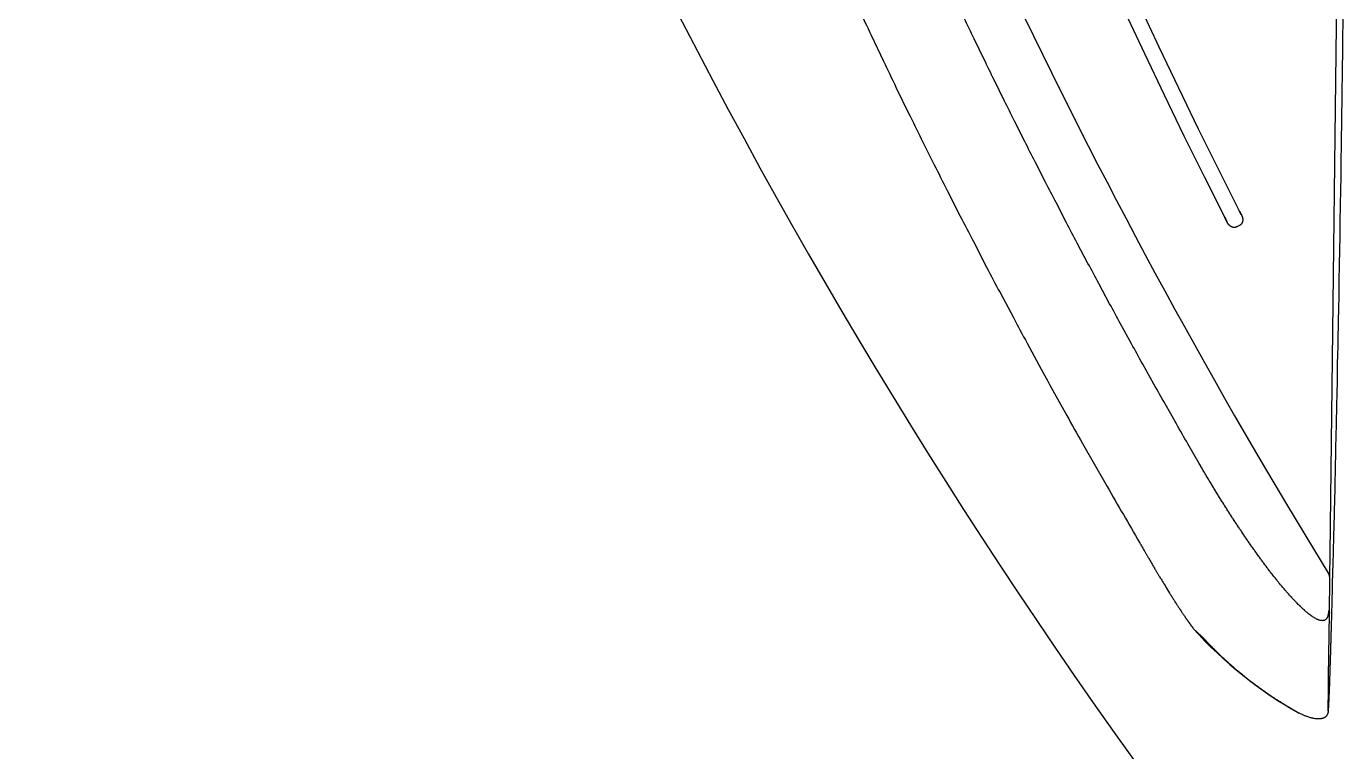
# Model space of a CAD drawing. Extents: x 832 to 912, y 781 to 934.
# Drawn here: x 835.542 to 839.665, y 826.508 to 828.778 of the extents above; entities that cross this region are included whole.
import ezdxf

# ---------------------------------------------------------------- set-up
doc = ezdxf.new("R2010")
doc.units = 0
doc.header["$MEASUREMENT"] = 0
doc.layers.add('1', color=4, linetype='Continuous')
doc.layers.add('DIM', color=3, linetype='Continuous')

# ---------------------------------------------------------------- blocks, each defined once
blk = doc.blocks.new('TRICKLER')
at = {"layer": '1', "linetype": 'Continuous'}
for p, q in [((1.4112, -11.105), (1.5703, -7.7032)), ((0.817, -11.0501), (0.817, -11.0501)), ((1.4079, -11.1776), (1.4112, -11.105)), ((0.8964, -11.1955), (0.905, -11.2109)), ((1.4025, -11.2915), (1.4076, -11.1826)), ((1.4076, -11.1826), (1.4079, -11.1776)), ((1.3933, -11.4898), (1.4025, -11.2915)), ((1.0008, -11.3492), (0.9755, -11.3248)), ((1.3916, -11.5253), (1.3933, -11.4898)), ((1.3883, -11.5961), (1.3916, -11.5253))]:
    blk.add_line(p, q, dxfattribs=at)
at = {"layer": '1', "color": 3, "linetype": 'Continuous'}
blk.add_line((1.1638, -10.0686), (1.1548, -10.0728), dxfattribs=at)
at = {"layer": '1', "linetype": 'Continuous'}
for points in [[(-0.0029, -9.3505, 0.001122), (0.0326, -9.4335), (0.0685, -9.5163, 0.00112), (0.1048, -9.5989), (0.1414, -9.6814, 0.001117), (0.1784, -9.7636), (0.2158, -9.8456, 0.001114), (0.2535, -9.9274), (0.2915, -10.009, 0.001115), (0.3299, -10.0904), (0.3687, -10.1718, 0.001106), (0.4077, -10.2526), (0.4468, -10.3327, 0.001141), (0.4869, -10.4139), (0.5283, -10.4967, 0.001036), (0.5674, -10.5743), (0.6029, -10.6443, 0.001445), (0.6493, -10.7338), (0.7216, -10.8709, 0.0012), (0.817, -11.0501)], [(1.5107, -9.3947, -0.000076), (1.5085, -9.4429), (1.5062, -9.4911, -0.000076), (1.5039, -9.5394), (1.5016, -9.5877, -0.000077), (1.4993, -9.6359), (1.497, -9.6842, -0.000077), (1.4946, -9.7324), (1.4923, -9.7806, -0.000078), (1.4899, -9.8287), (1.4875, -9.8765, -0.000078), (1.4852, -9.9242), (1.4828, -9.9716, -0.000079), (1.4804, -10.0188), (1.478, -10.0657, -0.00008), (1.4756, -10.1125), (1.4732, -10.1589, -0.000081), (1.4709, -10.2051), (1.4685, -10.251, -0.000083), (1.4661, -10.2967), (1.4637, -10.342, -0.000085), (1.4613, -10.387), (1.4589, -10.4317, -0.000087), (1.4565, -10.4761), (1.4541, -10.5202, -0.000089), (1.4517, -10.5639), (1.4493, -10.6072, -0.000092), (1.447, -10.6502), (1.4446, -10.6928, -0.000095), (1.4422, -10.7351), (1.4399, -10.7769, -0.000099), (1.4375, -10.8183), (1.4352, -10.8594, -0.000102), (1.4328, -10.9), (1.4305, -10.9399, -0.00011), (1.4282, -10.9799), (1.4258, -11.0203, -0.000105), (1.4235, -11.058), (1.4215, -11.0918, -0.000153), (1.4189, -11.1342), (1.415, -11.198, -0.000142), (1.4099, -11.2807)], [(0.817, -11.0501), (0.817, -11.0502, 0.000009), (0.817, -11.0502), (0.8171, -11.0503, 0.000009), (0.8171, -11.0504), (0.8171, -11.0504, 0.000008), (0.8172, -11.0505), (0.8172, -11.0506, 0.000008), (0.8172, -11.0506), (0.8173, -11.0507, 0.000008), (0.8173, -11.0508), (0.8173, -11.0508, 0.000007), (0.8174, -11.0509), (0.8174, -11.051, 0.000007), (0.8174, -11.051), (0.8175, -11.0511, 0.000007), (0.8175, -11.0511), (0.8175, -11.0512, 0.000006), (0.8176, -11.0513), (0.8176, -11.0513, 0.000006), (0.8177, -11.0514), (0.8177, -11.0515, 0.000006), (0.8177, -11.0515), (0.8178, -11.0516, 0.000005), (0.8178, -11.0517), (0.8178, -11.0517, 0.000005), (0.8179, -11.0518), (0.8179, -11.0519, 0.000005), (0.8179, -11.0519), (0.818, -11.052, 0.000004), (0.818, -11.0521), (0.818, -11.0521, 0.000004), (0.8181, -11.0522), (0.8181, -11.0523, 0.000003), (0.8182, -11.0523), (0.8182, -11.0524, 0.000004), (0.8182, -11.0525), (0.8183, -11.0526, 0.000003), (0.8184, -11.0527)], [(0.817, -11.0501), (0.8189, -11.0537, -0.000152), (0.8208, -11.0572), (0.8227, -11.0608, -0.000151), (0.8247, -11.0644), (0.8266, -11.068, -0.000105), (0.8285, -11.0716), (0.8305, -11.0752, -0.000072), (0.8324, -11.0788), (0.8343, -11.0824, -0.000036), (0.8363, -11.0861), (0.8382, -11.0897, -0.000001), (0.8402, -11.0934), (0.8422, -11.097, 0.000033), (0.8441, -11.1006), (0.8461, -11.1043, 0.000067), (0.848, -11.108), (0.85, -11.1116, 0.000101), (0.852, -11.1153), (0.854, -11.119, 0.000135), (0.8559, -11.1226), (0.8579, -11.1263, 0.000169), (0.8599, -11.13), (0.8619, -11.1336, 0.000204), (0.8639, -11.1373), (0.8659, -11.141, 0.000238), (0.8679, -11.1446), (0.8699, -11.1483, 0.000273), (0.8719, -11.152), (0.8739, -11.1556, 0.000305), (0.8759, -11.1593), (0.8779, -11.1629, 0.000352), (0.88, -11.1666), (0.8821, -11.1703, 0.000348), (0.8841, -11.1738), (0.8858, -11.177, 0.000548), (0.8881, -11.1811), (0.8917, -11.1873, 0.000507), (0.8964, -11.1955)], [(1.4076, -11.1826), (1.4076, -11.1824, 0.001651), (1.4076, -11.1822), (1.4076, -11.182, 0.00165), (1.4076, -11.1818), (1.4076, -11.1815, 0.001657), (1.4076, -11.1813), (1.4076, -11.1811, 0.001662), (1.4076, -11.1809), (1.4076, -11.1807, 0.001668), (1.4076, -11.1804), (1.4076, -11.1802, 0.001675), (1.4076, -11.18), (1.4076, -11.1798, 0.001682), (1.4076, -11.1796), (1.4076, -11.1793, 0.00169), (1.4076, -11.1791), (1.4076, -11.1789, 0.001698), (1.4076, -11.1787), (1.4075, -11.1785, 0.001707), (1.4075, -11.1783), (1.4075, -11.178, 0.001716), (1.4075, -11.1778), (1.4075, -11.1776, 0.001725), (1.4074, -11.1774), (1.4074, -11.1772, 0.001735), (1.4074, -11.1769), (1.4074, -11.1767, 0.001746), (1.4073, -11.1765), (1.4073, -11.1763, 0.001757), (1.4073, -11.1761), (1.4072, -11.1759, 0.001767), (1.4072, -11.1756), (1.4072, -11.1754, 0.00179), (1.4071, -11.1752), (1.4071, -11.175, 0.001818), (1.407, -11.1748), (1.407, -11.1746, 0.001845), (1.4069, -11.1744), (1.4069, -11.1741, 0.001874), (1.4068, -11.1739), (1.4068, -11.1737, 0.001904), (1.4067, -11.1735), (1.4067, -11.1733, 0.001935), (1.4066, -11.1731), (1.4066, -11.1729, 0.001965), (1.4065, -11.1726), (1.4064, -11.1724, 0.002002), (1.4064, -11.1722), (1.4063, -11.172, 0.002016), (1.4062, -11.1718), (1.4062, -11.1716, 0.002114), (1.4061, -11.1714), (1.406, -11.1712, 0.00194), (1.406, -11.171), (1.4059, -11.1708, 0.002795), (1.4058, -11.1705), (1.4057, -11.1702, 0.002391), (1.4055, -11.1697)], [(1.4078, -11.1776), (1.4078, -11.1774, 0.002867), (1.4079, -11.1773), (1.4079, -11.1772, 0.002867), (1.4079, -11.177), (1.4079, -11.1769, 0.002855), (1.4079, -11.1767), (1.4079, -11.1766, 0.002847), (1.4078, -11.1765), (1.4078, -11.1763, 0.002839), (1.4078, -11.1762), (1.4078, -11.1761, 0.002832), (1.4078, -11.1759), (1.4078, -11.1758, 0.002825), (1.4078, -11.1756), (1.4078, -11.1755, 0.002819), (1.4077, -11.1754), (1.4077, -11.1752, 0.002814), (1.4077, -11.1751), (1.4077, -11.175, 0.002809), (1.4077, -11.1748), (1.4076, -11.1747, 0.002806), (1.4076, -11.1746), (1.4076, -11.1744, 0.002803), (1.4076, -11.1743), (1.4075, -11.1741, 0.0028), (1.4075, -11.174), (1.4075, -11.1739, 0.002799), (1.4074, -11.1737), (1.4074, -11.1736, 0.002798), (1.4073, -11.1735), (1.4073, -11.1733, 0.002793), (1.4073, -11.1732), (1.4072, -11.1731, 0.002777), (1.4072, -11.173), (1.4071, -11.1728, 0.002761), (1.4071, -11.1727), (1.407, -11.1726, 0.002746), (1.407, -11.1724), (1.4069, -11.1723, 0.002732), (1.4069, -11.1722), (1.4068, -11.172, 0.002719), (1.4067, -11.1719), (1.4067, -11.1718, 0.002707), (1.4066, -11.1717), (1.4066, -11.1715, 0.002694), (1.4065, -11.1714), (1.4064, -11.1713, 0.002691), (1.4064, -11.1712), (1.4063, -11.171, 0.002658), (1.4062, -11.1709), (1.4062, -11.1708, 0.002731), (1.4061, -11.1707), (1.406, -11.1705, 0.002463), (1.406, -11.1704), (1.4059, -11.1703, 0.003472), (1.4058, -11.1702), (1.4057, -11.17, 0.002907), (1.4055, -11.1697)], [(0.893, -11.1896), (0.8932, -11.1899, -0.000041), (0.8934, -11.1903), (0.8936, -11.1906, -0.00004), (0.8937, -11.191), (0.8939, -11.1913, -0.000041), (0.8941, -11.1916), (0.8943, -11.192, -0.000042), (0.8945, -11.1923), (0.8947, -11.1927, -0.000042), (0.8949, -11.193), (0.8951, -11.1934, -0.000043), (0.8953, -11.1937), (0.8955, -11.1941, -0.000043), (0.8957, -11.1944), (0.8959, -11.1948, -0.000044), (0.8961, -11.1951), (0.8963, -11.1955, -0.000044), (0.8965, -11.1958), (0.8967, -11.1962, -0.000045), (0.8969, -11.1966), (0.8971, -11.1969, -0.000045), (0.8973, -11.1973), (0.8975, -11.1976, -0.000046), (0.8977, -11.198), (0.8979, -11.1984, -0.000046), (0.8982, -11.1987), (0.8984, -11.1991, -0.000047), (0.8986, -11.1994), (0.8988, -11.1998, -0.000046), (0.899, -11.2002), (0.8992, -11.2006, -0.000048), (0.8994, -11.2009), (0.8996, -11.2013, -0.000044), (0.8998, -11.2017), (0.9, -11.202, -0.000063), (0.9002, -11.2024), (0.9006, -11.2031, -0.000053), (0.9011, -11.2039)], [(0.905, -11.2109), (0.9063, -11.2132, 0.000262), (0.9077, -11.2155), (0.909, -11.2178, 0.000262), (0.9103, -11.2201), (0.9117, -11.2225, 0.000274), (0.913, -11.2248), (0.9144, -11.2271, 0.000283), (0.9157, -11.2294), (0.9171, -11.2317, 0.000293), (0.9184, -11.234), (0.9198, -11.2363, 0.000303), (0.9211, -11.2386), (0.9225, -11.2409, 0.000313), (0.9239, -11.2432), (0.9252, -11.2455, 0.000323), (0.9266, -11.2478), (0.928, -11.2501, 0.000333), (0.9294, -11.2524), (0.9307, -11.2547, 0.000344), (0.9321, -11.257), (0.9335, -11.2592, 0.000354), (0.9349, -11.2615), (0.9363, -11.2638, 0.000367), (0.9377, -11.2661), (0.9391, -11.2683, 0.000379), (0.9405, -11.2706), (0.9419, -11.2729, 0.000391), (0.9433, -11.2751), (0.9447, -11.2774, 0.000403), (0.9461, -11.2796), (0.9475, -11.2819, 0.000414), (0.9489, -11.2842), (0.9504, -11.2864, 0.000425), (0.9518, -11.2887), (0.9532, -11.2909, 0.000434), (0.9547, -11.2932), (0.9561, -11.2954, 0.000445), (0.9576, -11.2977), (0.959, -11.2999, 0.00045), (0.9605, -11.3022), (0.962, -11.3044, 0.000474), (0.9634, -11.3067), (0.965, -11.309, 0.000435), (0.9664, -11.3112), (0.9677, -11.3132, 0.000628), (0.9694, -11.3157), (0.9721, -11.3196, 0.000534), (0.9755, -11.3247)], [(1.4099, -11.2807), (1.4095, -11.2868, 0.000005), (1.4091, -11.2929), (1.4088, -11.299, 0.000005), (1.4084, -11.3051), (1.408, -11.3112, 0), (1.4076, -11.3173), (1.4072, -11.3234, -0.000005), (1.4068, -11.3295), (1.4065, -11.3356, -0.00001), (1.4061, -11.3416), (1.4057, -11.3477, -0.000014), (1.4053, -11.3538), (1.4049, -11.3598, -0.000019), (1.4046, -11.3658), (1.4042, -11.3719, -0.000022), (1.4038, -11.3779), (1.4034, -11.384, -0.000026), (1.403, -11.3901), (1.4026, -11.3962, -0.000033), (1.4022, -11.4022), (1.4019, -11.4083, -0.000039), (1.4015, -11.4144), (1.4011, -11.4205, -0.000046), (1.4007, -11.4265), (1.4003, -11.4325, -0.000053), (1.3999, -11.4385), (1.3995, -11.4445, -0.000061), (1.3991, -11.4505), (1.3987, -11.4564, -0.00007), (1.3984, -11.4622), (1.398, -11.468, -0.00008), (1.3976, -11.4738), (1.3972, -11.4795, -0.000091), (1.3968, -11.4851), (1.3964, -11.4907, -0.000103), (1.3961, -11.4962), (1.3957, -11.5017, -0.000118), (1.3953, -11.507), (1.395, -11.5123, -0.000135), (1.3946, -11.5175), (1.3942, -11.5226, -0.000155), (1.3939, -11.5276), (1.3935, -11.5325, -0.000179), (1.3932, -11.5373), (1.3928, -11.542, -0.000209), (1.3925, -11.5466), (1.3921, -11.551, -0.000246), (1.3918, -11.5553), (1.3915, -11.5595, -0.00029), (1.3912, -11.5636), (1.3908, -11.5675, -0.000359), (1.3905, -11.5713), (1.3902, -11.5751, -0.000405), (1.3899, -11.5785), (1.3897, -11.5815, -0.000667), (1.3894, -11.585), (1.3889, -11.59, -0.000869), (1.3883, -11.5961)], [(1.4001, -11.2835), (1.4002, -11.2837, -0.002653), (1.4003, -11.2838), (1.4004, -11.2839, -0.002665), (1.4004, -11.284), (1.4005, -11.2841, -0.002668), (1.4006, -11.2843), (1.4007, -11.2844, -0.002675), (1.4007, -11.2845), (1.4008, -11.2846, -0.002682), (1.4009, -11.2847), (1.401, -11.2849, -0.002691), (1.401, -11.285), (1.4011, -11.2851, -0.0027), (1.4012, -11.2852), (1.4012, -11.2854, -0.00271), (1.4013, -11.2855), (1.4013, -11.2856, -0.002721), (1.4014, -11.2858), (1.4015, -11.2859, -0.002733), (1.4015, -11.286), (1.4016, -11.2861, -0.002746), (1.4016, -11.2863), (1.4017, -11.2864, -0.00276), (1.4017, -11.2865), (1.4018, -11.2867, -0.002775), (1.4018, -11.2868), (1.4019, -11.2869, -0.00279), (1.4019, -11.2871), (1.402, -11.2872, -0.002807), (1.402, -11.2873), (1.402, -11.2875, -0.00282), (1.4021, -11.2876), (1.4021, -11.2877, -0.00282), (1.4022, -11.2879), (1.4022, -11.288, -0.002822), (1.4022, -11.2881), (1.4023, -11.2883, -0.002823), (1.4023, -11.2884), (1.4023, -11.2886, -0.002826), (1.4023, -11.2887), (1.4024, -11.2888, -0.002829), (1.4024, -11.289), (1.4024, -11.2891, -0.002834), (1.4024, -11.2892), (1.4024, -11.2894, -0.002837), (1.4025, -11.2895), (1.4025, -11.2897, -0.00285), (1.4025, -11.2898), (1.4025, -11.2899, -0.002831), (1.4025, -11.2901), (1.4025, -11.2902, -0.002925), (1.4025, -11.2903), (1.4025, -11.2905, -0.002654), (1.4025, -11.2906), (1.4025, -11.2907, -0.003753), (1.4025, -11.2909), (1.4025, -11.2911, -0.003172), (1.4025, -11.2915)], [(1.3883, -11.5961), (1.3881, -11.5981, -0.013994), (1.3879, -11.6), (1.3875, -11.6018, -0.015347), (1.387, -11.6036), (1.3864, -11.6053, -0.017289), (1.3858, -11.6069), (1.385, -11.6085, -0.018858), (1.384, -11.6099), (1.383, -11.6114, -0.019984), (1.3819, -11.6127), (1.3806, -11.6139, -0.020324), (1.3793, -11.6151), (1.3778, -11.6161, -0.019794), (1.3762, -11.6171), (1.3744, -11.6179, -0.018506), (1.3726, -11.6187), (1.3706, -11.6194, -0.016759), (1.3685, -11.6199), (1.3662, -11.6203, -0.014778), (1.3639, -11.6207), (1.3614, -11.6209, -0.013143), (1.3588, -11.6209), (1.356, -11.6209, -0.013047), (1.3531, -11.6206), (1.35, -11.6203, -0.010738), (1.3468, -11.6197), (1.3434, -11.6191, -0.008724), (1.34, -11.6182), (1.3364, -11.6173, -0.007364), (1.3327, -11.6161), (1.3289, -11.6149, -0.006362), (1.3249, -11.6135), (1.3209, -11.6119, -0.005633), (1.3168, -11.6103), (1.3126, -11.6084, -0.005094), (1.3083, -11.6065), (1.304, -11.6044, -0.004699), (1.2996, -11.6021), (1.2951, -11.5998, -0.004403), (1.2905, -11.5973), (1.286, -11.5946, -0.004218), (1.2813, -11.5919), (1.2766, -11.589, -0.00362), (1.2719, -11.586), (1.2672, -11.5829, -0.00117), (1.2624, -11.5798), (1.2576, -11.5767, -0.001212), (1.2528, -11.5735), (1.248, -11.5703, -0.0012), (1.2432, -11.567), (1.2383, -11.5637, -0.001204), (1.2334, -11.5603), (1.2285, -11.5569, -0.001207), (1.2236, -11.5534), (1.2187, -11.5499, -0.001213), (1.2137, -11.5463), (1.2088, -11.5427, -0.001221), (1.2038, -11.5391), (1.1989, -11.5354, -0.001231), (1.1939, -11.5316), (1.1889, -11.5278, -0.001243), (1.1839, -11.524), (1.1789, -11.5201, -0.001257), (1.1739, -11.5162), (1.1689, -11.5122, -0.001272), (1.1639, -11.5082), (1.1589, -11.5042, -0.00129), (1.1539, -11.5001), (1.1489, -11.496, -0.001309), (1.1439, -11.4918), (1.1389, -11.4876, -0.001329), (1.1339, -11.4833), (1.1289, -11.479, -0.001352), (1.1239, -11.4747), (1.1189, -11.4703, -0.001376), (1.114, -11.4659), (1.109, -11.4614, -0.001402), (1.1041, -11.4569), (1.0992, -11.4524, -0.00143), (1.0943, -11.4478), (1.0894, -11.4432, -0.001459), (1.0845, -11.4385), (1.0796, -11.4338, -0.001492), (1.0748, -11.429), (1.0699, -11.4243, -0.0015), (1.0651, -11.4195), (1.0604, -11.4146, -0.001378), (1.0556, -11.4097), (1.0509, -11.4048, -0.001376), (1.0462, -11.3999), (1.0416, -11.395, -0.00144), (1.0369, -11.39), (1.0321, -11.3848, -0.001319), (1.0277, -11.3799), (1.0237, -11.3755, -0.001895), (1.0186, -11.3698), (1.0109, -11.3609, -0.001625), (1.0008, -11.3492)]]:
    blk.add_lwpolyline(points, format="xyb", dxfattribs=at)
at = {"layer": '1', "color": 3, "linetype": 'Continuous'}
for points in [[(1.0121, -10.8094), (0.9784, -10.7461, -0.000901), (0.945, -10.6827), (0.9118, -10.6191, -0.000901), (0.8788, -10.5555), (0.846, -10.4917, -0.000901), (0.8135, -10.4278), (0.7813, -10.3638, -0.000901), (0.7492, -10.2997), (0.7174, -10.2355, -0.000901), (0.6859, -10.1711), (0.6545, -10.1067, -0.000901), (0.6234, -10.0421), (0.5926, -9.9774, -0.000901), (0.562, -9.9127), (0.5316, -9.8478, -0.000901), (0.5014, -9.7828), (0.4715, -9.7177, -0.000901), (0.4418, -9.6525), (0.4124, -9.5871, -0.000901), (0.3832, -9.5217), (0.3542, -9.4562, -0.000901), (0.3254, -9.3905)], [(1.1253, -10.0571), (1.1252, -10.0569, -0.000017), (1.1251, -10.0566), (1.125, -10.0564, -0.000016), (1.1249, -10.0562), (1.1248, -10.056, -0.000015), (1.1247, -10.0557), (1.1246, -10.0555, -0.000013), (1.1245, -10.0553), (1.1244, -10.055, -0.000012), (1.1242, -10.0548), (1.1241, -10.0546, -0.000011), (1.124, -10.0543), (1.1239, -10.0541, -0.00001), (1.1238, -10.0539), (1.1237, -10.0536, -0.000009), (1.1236, -10.0534), (1.1235, -10.0531, -0.000008), (1.1234, -10.0529), (1.1232, -10.0527, -0.000007), (1.1231, -10.0524), (1.123, -10.0522, -0.000006), (1.1229, -10.0519), (1.1228, -10.0517, -0.000005), (1.1227, -10.0514), (1.1226, -10.0512, -0.000004), (1.1224, -10.0509), (1.1223, -10.0507, -0.000004), (1.1222, -10.0504), (1.1221, -10.0502, -0.000004), (1.122, -10.0499), (1.1218, -10.0497, -0.000003), (1.1217, -10.0494), (1.1216, -10.0491, -0.000003), (1.1215, -10.0489), (1.1214, -10.0486, -0.000003), (1.1212, -10.0484), (1.1211, -10.0481, -0.000003), (1.121, -10.0479), (1.1209, -10.0476, -0.000003), (1.1208, -10.0473), (1.1206, -10.0471, -0.000003), (1.1205, -10.0468), (1.1204, -10.0465, -0.000003), (1.1203, -10.0463), (1.1202, -10.046, -0.000003), (1.12, -10.0458), (1.1199, -10.0455, -0.000003), (1.1198, -10.0452), (1.1197, -10.045, -0.000003), (1.1195, -10.0447), (1.1194, -10.0444, -0.000003), (1.1193, -10.0442), (1.1192, -10.0439, -0.000003), (1.119, -10.0436), (1.1189, -10.0434, -0.000004), (1.1188, -10.0431), (1.1186, -10.0426, -0.000003), (1.1183, -10.042)], [(1.1547, -10.0729), (1.1545, -10.073, -0.004587), (1.1542, -10.0731), (1.1539, -10.0732, -0.004541), (1.1536, -10.0733), (1.1533, -10.0734, -0.004458), (1.153, -10.0735), (1.1527, -10.0736, -0.004405), (1.1524, -10.0737), (1.1521, -10.0738, -0.004368), (1.1518, -10.0739), (1.1515, -10.074, -0.00435), (1.1512, -10.074), (1.1509, -10.0741, -0.00435), (1.1506, -10.0742), (1.1503, -10.0742, -0.004368), (1.15, -10.0743), (1.1497, -10.0743, -0.004404), (1.1494, -10.0744), (1.1491, -10.0744, -0.004456), (1.1488, -10.0744), (1.1485, -10.0744, -0.004415), (1.1481, -10.0745), (1.1478, -10.0745, -0.004328), (1.1475, -10.0745), (1.1472, -10.0745, -0.004264), (1.1469, -10.0745), (1.1466, -10.0745, -0.004208), (1.1463, -10.0745), (1.146, -10.0744, -0.004166), (1.1457, -10.0744), (1.1453, -10.0744, -0.004134), (1.145, -10.0743), (1.1447, -10.0743, -0.004115), (1.1444, -10.0743), (1.1441, -10.0742, -0.004108), (1.1438, -10.0741), (1.1435, -10.0741, -0.004114), (1.1432, -10.074), (1.1429, -10.0739, -0.004108), (1.1426, -10.0739), (1.1423, -10.0738, -0.004009), (1.142, -10.0737), (1.1417, -10.0736, -0.003932), (1.1414, -10.0735), (1.1411, -10.0734, -0.003857), (1.1408, -10.0733), (1.1405, -10.0732, -0.003793), (1.1402, -10.0731), (1.1399, -10.073, -0.003737), (1.1397, -10.0729), (1.1394, -10.0727, -0.003689), (1.1391, -10.0726), (1.1388, -10.0725, -0.003651), (1.1385, -10.0723), (1.1382, -10.0722, -0.003621), (1.138, -10.072), (1.1377, -10.0719, -0.0036), (1.1374, -10.0717), (1.1372, -10.0716, -0.003566), (1.1369, -10.0714), (1.1366, -10.0712, -0.003465), (1.1364, -10.0711), (1.1361, -10.0709, -0.003386), (1.1359, -10.0707), (1.1356, -10.0705, -0.003305), (1.1354, -10.0704), (1.1351, -10.0702, -0.00323), (1.1349, -10.07), (1.1346, -10.0698, -0.00316), (1.1344, -10.0696), (1.1341, -10.0694, -0.003095), (1.1339, -10.0692), (1.1337, -10.069, -0.003036), (1.1334, -10.0688), (1.1332, -10.0686, -0.002981), (1.133, -10.0684), (1.1327, -10.0681, -0.002932), (1.1325, -10.0679), (1.1323, -10.0677, -0.002889), (1.1321, -10.0675), (1.1319, -10.0672, -0.002847), (1.1317, -10.067), (1.1315, -10.0668, -0.00277), (1.1313, -10.0666), (1.131, -10.0663, -0.002679), (1.1308, -10.0661), (1.1307, -10.0658, -0.002591), (1.1305, -10.0656), (1.1303, -10.0654, -0.002502), (1.1301, -10.0651), (1.1299, -10.0649, -0.002415), (1.1297, -10.0646), (1.1295, -10.0644, -0.002328), (1.1293, -10.0641), (1.1292, -10.0639, -0.002242), (1.129, -10.0636), (1.1288, -10.0634, -0.002158), (1.1286, -10.0631), (1.1285, -10.0628, -0.002075), (1.1283, -10.0626), (1.1281, -10.0623, -0.001993), (1.128, -10.062), (1.1278, -10.0618, -0.001914), (1.1276, -10.0615), (1.1275, -10.0612, -0.001834), (1.1273, -10.061), (1.1272, -10.0607, -0.001761), (1.127, -10.0604), (1.1269, -10.0601, -0.001672), (1.1267, -10.0599), (1.1266, -10.0596, -0.001644), (1.1264, -10.0593), (1.1263, -10.059, -0.001429), (1.1261, -10.0588), (1.126, -10.0585, -0.001898), (1.1259, -10.0582), (1.1256, -10.0577, -0.001518), (1.1253, -10.0571)], [(1.1706, -10.0359), (1.1705, -10.0357, -0.000008), (1.1704, -10.0355), (1.1703, -10.0353, -0.000008), (1.1702, -10.0351), (1.1701, -10.0348, -0.000007), (1.17, -10.0346), (1.1699, -10.0344, -0.000007), (1.1698, -10.0341), (1.1697, -10.0339, -0.000006), (1.1696, -10.0337), (1.1695, -10.0334, -0.000006), (1.1693, -10.0332), (1.1692, -10.033, -0.000006), (1.1691, -10.0327), (1.169, -10.0325, -0.000005), (1.1689, -10.0322), (1.1688, -10.032, -0.000005), (1.1687, -10.0318), (1.1686, -10.0315, -0.000005), (1.1684, -10.0313), (1.1683, -10.031, -0.000004), (1.1682, -10.0308), (1.1681, -10.0305, -0.000004), (1.168, -10.0303), (1.1679, -10.03, -0.000004), (1.1678, -10.0298), (1.1676, -10.0295, -0.000004), (1.1675, -10.0293), (1.1674, -10.029, -0.000004), (1.1673, -10.0288), (1.1672, -10.0285, -0.000003), (1.167, -10.0283), (1.1669, -10.028, -0.000003), (1.1668, -10.0278), (1.1667, -10.0275, -0.000003), (1.1666, -10.0272), (1.1664, -10.027, -0.000003), (1.1663, -10.0267), (1.1662, -10.0265, -0.000003), (1.1661, -10.0262), (1.166, -10.0259, -0.000003), (1.1658, -10.0257), (1.1657, -10.0254, -0.000003), (1.1656, -10.0252), (1.1655, -10.0249, -0.000003), (1.1654, -10.0246), (1.1652, -10.0244, -0.000003), (1.1651, -10.0241), (1.165, -10.0238, -0.000003), (1.1649, -10.0236), (1.1647, -10.0233, -0.000003), (1.1646, -10.023), (1.1645, -10.0228, -0.000003), (1.1644, -10.0225), (1.1643, -10.0223, -0.000004), (1.1641, -10.022), (1.1639, -10.0215, -0.000003), (1.1636, -10.0209)], [(1.1706, -10.0359), (1.1708, -10.0362, -0.001372), (1.1709, -10.0365), (1.171, -10.0368, -0.001365), (1.1711, -10.0371), (1.1713, -10.0374, -0.001447), (1.1714, -10.0376), (1.1715, -10.0379, -0.001507), (1.1716, -10.0382), (1.1717, -10.0385, -0.001575), (1.1719, -10.0388), (1.172, -10.0391, -0.001643), (1.1721, -10.0394), (1.1722, -10.0397, -0.001713), (1.1723, -10.04), (1.1724, -10.0403, -0.001785), (1.1725, -10.0406), (1.1726, -10.0408, -0.001858), (1.1727, -10.0411), (1.1728, -10.0414, -0.001934), (1.1729, -10.0417), (1.173, -10.042, -0.002011), (1.1731, -10.0423), (1.1732, -10.0426, -0.00209), (1.1733, -10.0429), (1.1733, -10.0432, -0.002171), (1.1734, -10.0435), (1.1735, -10.0438, -0.002253), (1.1736, -10.0441), (1.1736, -10.0444, -0.002337), (1.1737, -10.0448), (1.1738, -10.0451, -0.002423), (1.1738, -10.0454), (1.1739, -10.0457, -0.00251), (1.174, -10.046), (1.174, -10.0463, -0.002598), (1.1741, -10.0466), (1.1741, -10.0469, -0.002688), (1.1741, -10.0472), (1.1742, -10.0475, -0.002777), (1.1742, -10.0478), (1.1743, -10.0481, -0.002868), (1.1743, -10.0484), (1.1743, -10.0487, -0.002958), (1.1743, -10.049), (1.1743, -10.0494, -0.00304), (1.1744, -10.0497), (1.1744, -10.05, -0.003069), (1.1744, -10.0503), (1.1744, -10.0506, -0.003103), (1.1744, -10.0509), (1.1744, -10.0512, -0.003143), (1.1744, -10.0515), (1.1744, -10.0518, -0.003189), (1.1743, -10.0521), (1.1743, -10.0525, -0.003242), (1.1743, -10.0528), (1.1743, -10.0531, -0.0033), (1.1742, -10.0534), (1.1742, -10.0537, -0.003365), (1.1742, -10.054), (1.1741, -10.0543, -0.003435), (1.1741, -10.0546), (1.174, -10.0549, -0.003512), (1.1739, -10.0552), (1.1739, -10.0555, -0.003593), (1.1738, -10.0558), (1.1737, -10.0561, -0.003682), (1.1737, -10.0564), (1.1736, -10.0567, -0.00379), (1.1735, -10.057), (1.1734, -10.0573, -0.003822), (1.1733, -10.0576), (1.1732, -10.0579, -0.003816), (1.1731, -10.0582), (1.173, -10.0585, -0.003829), (1.1729, -10.0588), (1.1728, -10.0591, -0.003851), (1.1726, -10.0594), (1.1725, -10.0597, -0.003884), (1.1724, -10.0599), (1.1722, -10.0602, -0.003927), (1.1721, -10.0605), (1.172, -10.0608, -0.003979), (1.1718, -10.0611), (1.1717, -10.0613, -0.004042), (1.1715, -10.0616), (1.1714, -10.0619, -0.004114), (1.1712, -10.0621), (1.171, -10.0624, -0.004196), (1.1708, -10.0626), (1.1707, -10.0629, -0.00429), (1.1705, -10.0631), (1.1703, -10.0634, -0.004351), (1.1701, -10.0636), (1.1699, -10.0639, -0.004311), (1.1697, -10.0641), (1.1695, -10.0643, -0.004289), (1.1693, -10.0646), (1.1691, -10.0648, -0.004277), (1.1689, -10.065), (1.1686, -10.0652, -0.00428), (1.1684, -10.0655), (1.1682, -10.0657, -0.004297), (1.1679, -10.0659), (1.1677, -10.0661, -0.004323), (1.1675, -10.0663), (1.1672, -10.0665, -0.004376), (1.167, -10.0667), (1.1667, -10.0669, -0.004395), (1.1665, -10.067), (1.1662, -10.0672, -0.004592), (1.166, -10.0674), (1.1657, -10.0676, -0.004224), (1.1655, -10.0677), (1.1652, -10.0679, -0.005602), (1.1649, -10.068), (1.1645, -10.0683, -0.004916), (1.1639, -10.0686)], [(1.4001, -11.2835), (1.3999, -11.2863, -0.007621), (1.3997, -11.2889), (1.3994, -11.2914, -0.008917), (1.399, -11.2938), (1.3985, -11.2961, -0.010966), (1.3979, -11.2983), (1.3973, -11.3003, -0.013494), (1.3966, -11.3022), (1.3958, -11.304, -0.016703), (1.3949, -11.3056), (1.3939, -11.3071, -0.020453), (1.3928, -11.3085), (1.3917, -11.3097, -0.024247), (1.3904, -11.3108), (1.3891, -11.3117, -0.027034), (1.3877, -11.3125), (1.3862, -11.3131, -0.027644), (1.3846, -11.3136), (1.3829, -11.3138, -0.02575), (1.3811, -11.314), (1.3793, -11.3139, -0.021287), (1.3773, -11.3137), (1.3753, -11.3134, -0.017075), (1.3732, -11.3129), (1.371, -11.3122, -0.013628), (1.3688, -11.3114), (1.3665, -11.3104, -0.010966), (1.3641, -11.3093), (1.3617, -11.3081, -0.008955), (1.3592, -11.3067), (1.3566, -11.3051, -0.007438), (1.354, -11.3034), (1.3513, -11.3016, -0.006289), (1.3485, -11.2997), (1.3458, -11.2976, -0.005355), (1.3429, -11.2954), (1.34, -11.293, -0.004417), (1.3371, -11.2906), (1.3342, -11.288, -0.003764), (1.3312, -11.2853), (1.3281, -11.2825, -0.00325), (1.325, -11.2796), (1.3219, -11.2767, -0.002839), (1.3188, -11.2736), (1.3157, -11.2704, -0.002508), (1.3125, -11.2671), (1.3093, -11.2638, -0.002238), (1.3061, -11.2604), (1.3029, -11.2569, -0.002017), (1.2996, -11.2533), (1.2964, -11.2497, -0.001835), (1.2931, -11.246), (1.2899, -11.2423, -0.001668), (1.2866, -11.2385), (1.2833, -11.2346, -0.001501), (1.28, -11.2307), (1.2767, -11.2267, -0.001393), (1.2734, -11.2226), (1.27, -11.2185, -0.001288), (1.2667, -11.2144), (1.2634, -11.2102, -0.001198), (1.26, -11.2059), (1.2566, -11.2016, -0.001116), (1.2533, -11.1973), (1.2499, -11.1929, -0.001044), (1.2466, -11.1884), (1.2432, -11.184, -0.00098), (1.2398, -11.1795), (1.2365, -11.1749, -0.000921), (1.2331, -11.1704), (1.2298, -11.1658, -0.000856), (1.2264, -11.1612), (1.2231, -11.1565, -0.000809), (1.2197, -11.1518), (1.2164, -11.1471, -0.00078), (1.213, -11.1424), (1.2097, -11.1376, -0.000748), (1.2063, -11.1328), (1.203, -11.128, -0.000719), (1.1997, -11.1232), (1.1963, -11.1183, -0.000691), (1.193, -11.1134), (1.1897, -11.1085, -0.000665), (1.1864, -11.1036), (1.1831, -11.0986, -0.00064), (1.1798, -11.0937), (1.1765, -11.0887, -0.000616), (1.1732, -11.0837), (1.1699, -11.0787, -0.000594), (1.1667, -11.0736), (1.1634, -11.0686, -0.000572), (1.1601, -11.0635), (1.1569, -11.0584, -0.000552), (1.1536, -11.0534), (1.1504, -11.0482, -0.000532), (1.1471, -11.0431), (1.1439, -11.038, -0.000514), (1.1407, -11.0329), (1.1375, -11.0277, -0.000496), (1.1343, -11.0225), (1.1311, -11.0174, -0.000479), (1.1279, -11.0122), (1.1247, -11.007, -0.000462), (1.1215, -11.0018), (1.1184, -10.9966, -0.000448), (1.1152, -10.9914), (1.1121, -10.9862, -0.00044), (1.1089, -10.981), (1.1058, -10.9757, -0.000434), (1.1027, -10.9705), (1.0996, -10.9653, -0.000427), (1.0965, -10.96), (1.0934, -10.9547, -0.000421), (1.0903, -10.9495), (1.0872, -10.9442, -0.000414), (1.0841, -10.9389), (1.081, -10.9336, -0.000408), (1.0779, -10.9283), (1.0749, -10.9229, -0.000401), (1.0718, -10.9176), (1.0688, -10.9123, -0.000395), (1.0657, -10.9069), (1.0627, -10.9016, -0.000389), (1.0597, -10.8962), (1.0567, -10.8909, -0.000382), (1.0536, -10.8855), (1.0506, -10.8801, -0.000377), (1.0476, -10.8747), (1.0446, -10.8693, -0.000368), (1.0416, -10.8639), (1.0387, -10.8585, -0.000373), (1.0357, -10.8531), (1.0326, -10.8475, -0.000332), (1.0297, -10.8422), (1.0271, -10.8374, -0.000459), (1.0238, -10.8313), (1.0187, -10.8219, -0.000379), (1.0121, -10.8094)]]:
    blk.add_lwpolyline(points, format="xyb", dxfattribs=at)
at = {"layer": '1', "linetype": 'Continuous'}
blk.add_lwpolyline([(0.5138, -9.3948), (0.5397, -9.4534), (0.5659, -9.5119), (0.5922, -9.5703), (0.6187, -9.6287), (0.6454, -9.687), (0.6723, -9.7451), (0.6993, -9.8033), (0.7266, -9.8613), (0.7541, -9.9192), (0.7817, -9.9771), (0.8096, -10.0348), (0.8376, -10.0925), (0.8658, -10.15), (0.8942, -10.2075), (0.9228, -10.2648), (0.9515, -10.3221), (0.9805, -10.3793), (1.0096, -10.4363), (1.039, -10.4934), (1.0686, -10.5504), (1.0982, -10.607), (1.1278, -10.6633), (1.1582, -10.7203), (1.1894, -10.7786), (1.2189, -10.8333), (1.2456, -10.8826), (1.2803, -10.9458), (1.3344, -11.0428), (1.4055, -11.1697)], dxfattribs=at)
at = {"layer": '1', "color": 3, "linetype": 'Continuous'}
for radius, start, end in [(20.025, 178.91112, 204.95801), (19.975, 178.91118, 204.95794), (20.025, 204.95801, 205.0055), (19.975, 204.95794, 205.00546)]:
    blk.add_arc((19.2733, -1.5924), radius, start, end, dxfattribs=at)
at = {"layer": 'DIM'}
blk.add_arc((1.9771, -10.4834), 1.3081, 220.0297, 238.6886, dxfattribs=at)
blk = doc.blocks.new('2005 SOVEREIGN')
at = {"layer": 'DIM'}
blk.add_lwpolyline([(7.1911, 45.457, 0.010969), (7.1708, 44.3058, -0.381573), (6.95, 44.0564), (5.169, 43.847, 0.358268), (3.4086, 42.0159, 0.180976), (6.9951, 29.5617, -0.185428), (7.0432, 29.389), (6.7971, 24.7017, 0.266749), (8.358, 22.1704, 0.004592), (11.0734, 20.8716, -0.216794), (22.0948, 9.8683, 0.267511), (23.8761, 8.8844, -0.008026), (25.715, 8.6356)], format="xyb", dxfattribs=at)
at = {"layer": 'DIM', "rotation": 1.982669462671891}
blk.add_blockref('TRICKLER', (5.6358, 41.5019), dxfattribs=at)

msp = doc.modelspace()

# ---------------------------------------------------------------- block references
at = {"layer": '1'}
msp.add_blockref('2005 SOVEREIGN', (832.1891, 796.6753), dxfattribs=at)

doc.saveas('drawing.dxf')
